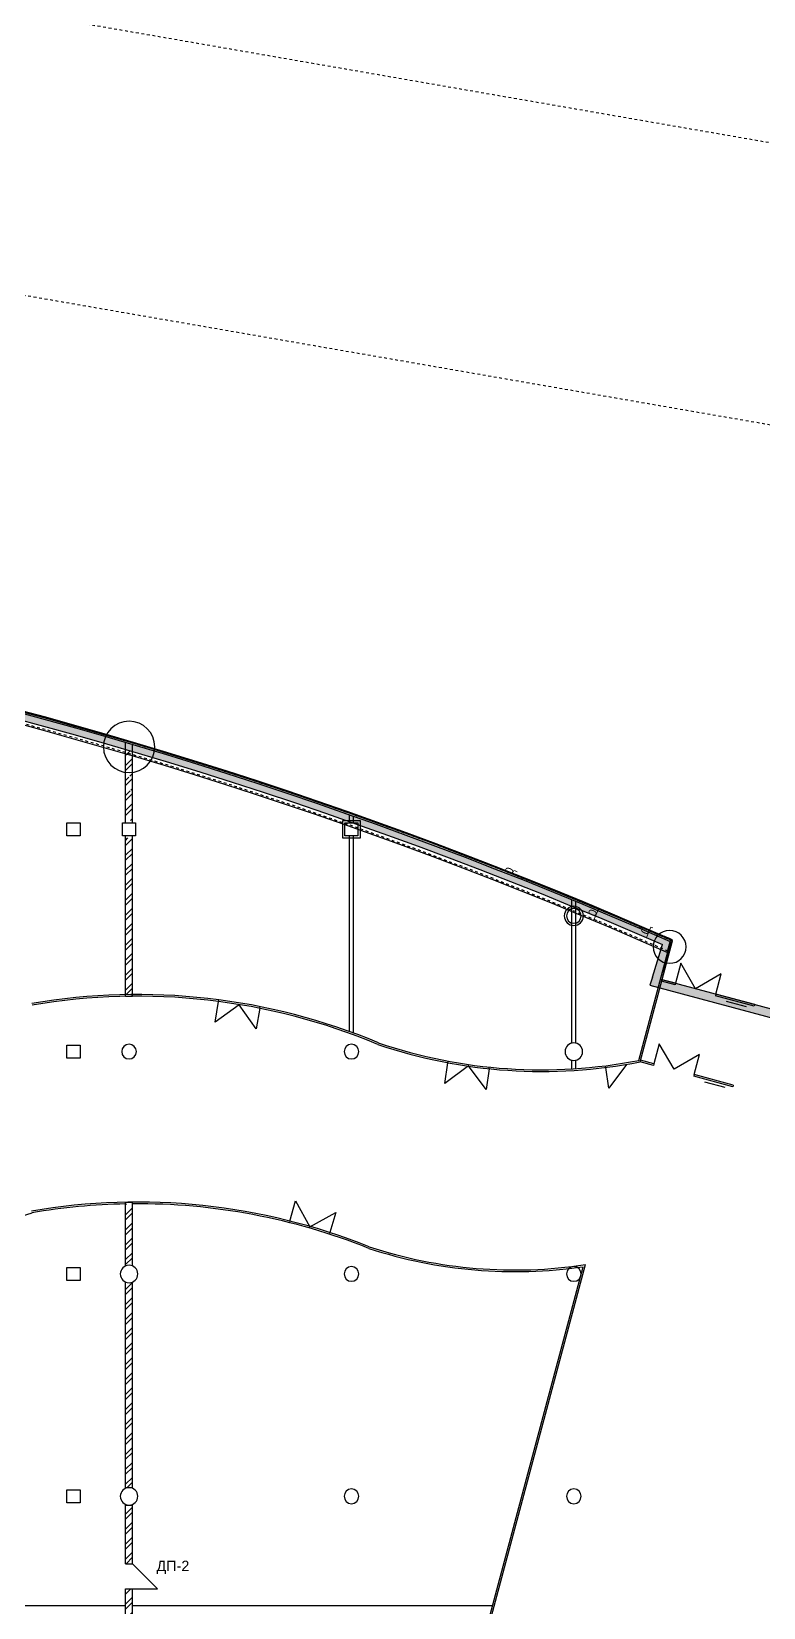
# Model space of a CAD drawing. Header units: metres. Extents: x 183920 to 188551, y 20757 to 23715.
# Drawn here: x 184383.9 to 184410.2, y 20985.4 to 21042.1 of the extents above; entities that cross this region are included whole.
import ezdxf

# ---------------------------------------------------------------- set-up
doc = ezdxf.new("R2010")
doc.units = ezdxf.units.M
for name, pattern in [('Path offset', [0.022225, 0.00635, -0.003175, 0.00635, -0.003175, 0, -0.003175]), ('Property boundary', [0.00111125, 0.0003175, -0.00015875, 0.0003175, -0.00015875, 0, -0.00015875]), ('RayonDimensionSideLines', [0.02, 0, -0.02]), ('Style_18', [0]), ('Style_19', [0]), ('Style_2', [0]), ('Style_24', [0]), ('Style_29', [4.7625e-07, 3.175e-07, -1.5875e-07]), ('Wall Style 01', [0])]:
    doc.linetypes.add(name, pattern=pattern)
for name, color, linetype, true_color in [('brick', 12, 'Continuous', 0xbd0000), ('COLON', 5, 'Continuous', 0x0000ff), ('DOORS', 8, 'Continuous', 0x414141), ('DRAW', 7, 'Continuous', 0xffffff), ('fac', 5, 'Continuous', 0x0000ff), ('GKL', 5, 'Continuous', 0x0000ff), ('Glass', 4, 'Continuous', 0x00ffff), ('MONOLIT', 7, 'Continuous', 0x691639), ('TEXT', 2, 'Continuous', 0xffff00), ('WALL', 7, 'Continuous', 0x000000), ('Walls', 7, 'Continuous', 0x68db4c), ('Zoning', 7, 'Continuous', 0x47d2e2)]:
    doc.layers.add(name, color=color, linetype=linetype, true_color=true_color)
doc.styles.add('Style_25', font='', dxfattribs={"height": 0.288})
doc.styles.add('Style_28', font='', dxfattribs={"height": 0.288})
doc.styles.add('Style_33', font='', dxfattribs={"height": 0.288})
doc.styles.add('Style_9', font='', dxfattribs={"height": 0.3708534375})
doc.styles.get('Style_25').set_extended_font_data('arial')
doc.styles.get('Style_28').set_extended_font_data('arial')
doc.styles.get('Style_33').set_extended_font_data('arial')
doc.styles.get('Style_9').set_extended_font_data('arial')
doc.dimstyles.new('Style_13', dxfattribs={"dimtxt": 0.288, "dimasz": 0.002, "dimexe": 0.002, "dimexo": 0, "dimgap": 0.001, "dimtad": 0, "dimtih": 1, "dimtoh": 1, "dimdec": 0, "dimrnd": 1, "dimzin": 0, "dimdsep": 46, "dimtxsty": 'Style_33', "dimcen": 0.09, "dimadec": 0, "dimazin": 0, "dimtfac": 1, "dimtdec": 4, "dimtix": 1, "dimtofl": 0, "dimtmove": 2, "dimatfit": 3, "dimfxl": 1, "dimtolj": 1, "dimtzin": 0, "dimlwd": 5, "dimlwe": 5, "dimarcsym": 0})
doc.dimstyles.new('Style_5', dxfattribs={"dimtxt": 0.288, "dimasz": 0.002, "dimexe": 0.002, "dimexo": 0, "dimgap": 0.001, "dimtad": 0, "dimtih": 1, "dimtoh": 1, "dimdec": 0, "dimrnd": 1, "dimzin": 0, "dimdsep": 46, "dimtxsty": 'Style_25', "dimcen": 0.09, "dimadec": 0, "dimazin": 0, "dimtfac": 1, "dimtdec": 4, "dimtix": 1, "dimtofl": 0, "dimtmove": 2, "dimatfit": 3, "dimfxl": 1, "dimtolj": 1, "dimtzin": 0, "dimlwd": 5, "dimlwe": 5, "dimarcsym": 0})
doc.dimstyles.new('Style_8', dxfattribs={"dimtxt": 0.288, "dimasz": 0.002, "dimexe": 0.002, "dimexo": 0, "dimgap": 0.001, "dimtad": 0, "dimtih": 1, "dimtoh": 1, "dimdec": 0, "dimrnd": 1, "dimzin": 0, "dimdsep": 46, "dimtxsty": 'Style_28', "dimcen": 0.09, "dimadec": 0, "dimazin": 0, "dimtfac": 1, "dimtdec": 4, "dimtix": 1, "dimtofl": 0, "dimtmove": 2, "dimatfit": 3, "dimfxl": 1, "dimtolj": 1, "dimtzin": 0, "dimlwd": 5, "dimlwe": 5, "dimarcsym": 0})
pattern_1 = [(45, (-3.600000000000116, 82), (-0.2694076836320746, 0.2694076836320746), []), (45, (-3.420394800000009, 82), (-0.2694076836320746, 0.2694076836320746), [])]

# ---------------------------------------------------------------- blocks, each defined once
blk = doc.blocks.new('AC584E3954')
at = {"layer": 'Glass', "linetype": 'Style_19'}
for points in [[(-0.8850831972660963, -1.234254007406082), (-0.8850831972660963, -1.174254007406082)], [(0.6149168027339037, -1.234254007406082), (0.6149168027339037, -1.984254007406082), (-0.1350831972660962, -1.234254007406082), (-0.8850831972660963, -1.984254007406082), (-0.8850831972660963, -1.234254007406082)], [(0.6149168027339037, -1.234254007406082), (0.6149168027339037, -1.174254007406082)]]:
    blk.add_lwpolyline(points, dxfattribs=at)
blk = doc.blocks.new('*D43')
at = {"layer": 'Defpoints', "color": 0}
for p in [(184401.205943796, 21011.88422381271), (184401.2758834308, 21011.70264055124), (184401.3286097119, 21011.83556770905)]:
    blk.add_point(p, dxfattribs=at)
at = {"layer": 'MONOLIT', "color": 0, "linetype": 'RayonDimensionSideLines', "lineweight": 5}
for p, q in [((184401.274024341, 21011.70337796931), (184401.1513584251, 21011.75203407296)), ((184401.3267506222, 21011.83630512712), (184401.2040847063, 21011.88496123077))]:
    blk.add_line(p, q, dxfattribs=at)
at = {"layer": 'MONOLIT', "color": 0, "lineweight": 5}
blk.add_line((184401.1539549329, 21011.75315574462), (184401.2052063779, 21011.88236472298), dxfattribs=at)
at = {"layer": 'MONOLIT', "color": 0}
for points in [[(184401.1536450846, 21011.75327864763), (184401.1542647812, 21011.75303284161), (184401.1532175148, 21011.7512966549)], [(184401.2055162262, 21011.88224181997), (184401.2048965296, 21011.88248762599), (184401.205943796, 21011.88422381271)]]:
    blk.add_solid(points, dxfattribs=at)
at = {"layer": 'MONOLIT', "color": 0, "insert": (184401.0447966505, 21011.87122304345), "char_height": 0.288, "attachment_point": 5, "rotation": 68.36397803515277, "style": 'Style_25'}
blk.add_mtext('\\A1;0 ', dxfattribs=at)
blk = doc.blocks.new('*D72')
at = {"layer": 'Defpoints', "color": 0}
for p in [(184404.0941520213, 21010.12053226959), (184404.2084048891, 21010.07248364333), (184404.3634691087, 21010.44120452396)]:
    blk.add_point(p, dxfattribs=at)
at = {"layer": 'MONOLIT', "color": 0, "linetype": 'RayonDimensionSideLines', "lineweight": 5}
for p, q in [((184404.2065612847, 21010.07325896442), (184404.0923084169, 21010.12130759069)), ((184404.3616255043, 21010.44197984505), (184404.2473726365, 21010.49002847131))]:
    blk.add_line(p, q, dxfattribs=at)
at = {"layer": 'MONOLIT', "color": 0, "lineweight": 5}
blk.add_line((184404.2484409198, 21010.48740954581), (184404.0949273424, 21010.12237587399), dxfattribs=at)
at = {"layer": 'MONOLIT', "color": 0}
for points in [[(184404.094620075, 21010.12250509418), (184404.0952346098, 21010.12224665381), (184404.0941520213, 21010.12053226959)], [(184404.2487481872, 21010.48728032563), (184404.2481336524, 21010.48753876599), (184404.2492162409, 21010.48925315022)]]:
    blk.add_solid(points, dxfattribs=at)
at = {"layer": 'MONOLIT', "color": 0, "insert": (184404.0380228118, 21010.3611034895), "char_height": 0.288, "attachment_point": 5, "rotation": 247.19098997307486, "style": 'Style_33'}
blk.add_mtext('\\A1;0 ', dxfattribs=at)
blk = doc.blocks.new('*D163')
at = {"layer": 'Defpoints', "color": 0}
for p in [(184405.9827042938, 21009.46980723557), (184406.0466325756, 21009.44202107833), (184406.2060808009, 21009.80886745417)]:
    blk.add_point(p, dxfattribs=at)
at = {"layer": 'DOORS', "color": 0, "linetype": 'RayonDimensionSideLines', "lineweight": 5}
for p, q in [((184406.0447983437, 21009.44281831947), (184405.9808700619, 21009.4706044767)), ((184406.204246569, 21009.8096646953), (184406.1403182872, 21009.83745085253))]:
    blk.add_line(p, q, dxfattribs=at)
at = {"layer": 'DOORS', "color": 0, "lineweight": 5}
blk.add_line((184406.1413552779, 21009.83481937953), (184405.9835015349, 21009.47164146745), dxfattribs=at)
at = {"layer": 'DOORS', "color": 0}
for points in [[(184405.9831958296, 21009.47177434097), (184405.9838072403, 21009.47150859393), (184405.9827042938, 21009.46980723557)], [(184406.1416609832, 21009.83468650601), (184406.1410495726, 21009.83495225305), (184406.1421525191, 21009.83665361141)]]:
    blk.add_solid(points, dxfattribs=at)
at = {"layer": 'DOORS', "color": 0, "insert": (184405.9294465952, 21009.71103040514), "char_height": 0.288, "attachment_point": 5, "rotation": 246.50802849738744, "style": 'Style_28'}
blk.add_mtext('\\A1;0 ', dxfattribs=at)

msp = doc.modelspace()

# ---------------------------------------------------------------- hatches: boundary and pattern name
at = {"layer": 'DRAW'}
h = msp.add_hatch(dxfattribs=at)
h.set_pattern_fill('PATTERN_0', color=256, scale=0.04, style=0, pattern_type=2)
h.set_pattern_definition(pattern_1)
edge = h.paths.add_edge_path(flags=0)
edge.add_arc((184341.2057213371, 20860.26097340079), 162.3702372617679, 73.43703014292728, 73.52904488308519)
edge.add_line((184387.2424337186, 21015.96811858541), (184387.2424337186, 21015.23646522582))
edge.add_arc((184387.3674337186, 21015.00279879691), 0.2649999999999383, 61.855418691487216, 118.1445813085129, ccw=False)
edge.add_line((184387.4924337186, 21015.23646522582), (184387.4924337186, 21015.89398469773))
edge.add_line((184387.4924337186, 21015.89398469773), (184387.4924337186, 21015.89398469773))
edge = h.paths.add_edge_path(flags=0)
edge.add_arc((184341.2057213384, 20860.2609734008), 162.6202372613865, 73.46322482689718, 73.55508570298518)
edge.add_line((184387.2424337186, 21016.22879918603), (184387.2424337186, 21015.96811858541))
edge.add_arc((184341.2057213371, 20860.2609734008), 162.3702372617576, 73.43703014292731, 73.52904488308508, ccw=False)
edge.add_line((184387.4924337186, 21015.89398469773), (184387.4924337186, 21016.15478926269))
edge.add_line((184387.4924337186, 21016.15478926269), (184387.4924337186, 21016.15478926269))
edge = h.paths.add_edge_path(flags=0)
edge.add_spline(control_points=[(184387.4924337186, 21013.65067923981), (184387.4117783205, 21013.68554830574), (184387.3230891168, 21013.68554830574), (184387.2424337186, 21013.65067923981)], knot_values=[0, 0, 0, 0, 1, 1, 1, 1], degree=3, periodic=0)
edge.add_line((184387.2424337186, 21013.65067923981), (184387.2424337186, 21014.769132368))
edge.add_spline(control_points=[(184387.2424337186, 21014.769132368), (184387.3218121606, 21014.72666882162), (184387.4130552767, 21014.72666882162), (184387.4924337186, 21014.769132368)], knot_values=[0, 0, 0, 0, 1, 1, 1, 1], degree=3, periodic=0)
edge.add_line((184387.4924337186, 21014.769132368), (184387.4924337186, 21013.65067923981))
h = msp.add_hatch(dxfattribs=at)
h.set_pattern_fill('PATTERN_6', color=256, scale=0.04, style=0, pattern_type=2)
h.set_pattern_definition([(45, (-3.6, 82), (-0.2694076836320746, 0.2694076836320746), []), (45, (-3.420394800000009, 82), (-0.2694076836320746, 0.2694076836320746), [])])
h.paths.add_polyline_path([(184387.4924337186, 21015.23646522582), (184387.3674337186, 21015.23646522582), (184387.3674337186, 21014.769132368), (184387.4924337186, 21014.769132368), (184387.4924337186, 21015.23646522582)], flags=0)
h.paths.add_polyline_path([(184387.3674337186, 21015.23646522582), (184387.2424337186, 21015.23646522582), (184387.2424337186, 21014.769132368), (184387.3674337186, 21014.769132368), (184387.3674337186, 21015.23646522582)], flags=0)
h = msp.add_hatch(dxfattribs=at)
h.set_pattern_fill('PATTERN_0', color=256, scale=0.04, style=0, pattern_type=2)
h.set_pattern_definition(pattern_1)
edge = h.paths.add_edge_path(flags=0)
edge.add_spline(control_points=[(184387.2424337186, 21013.07240594802), (184387.3230891168, 21013.03753688208), (184387.4117783205, 21013.03753688208), (184387.4924337186, 21013.07240594802)], knot_values=[0, 0, 0, 0, 1, 1, 1, 1], degree=3, periodic=0)
edge.add_line((184387.4924337186, 21013.07240594802), (184387.4924337186, 21007.41568815968))
edge.add_spline(control_points=[(184387.4924337186, 21007.41568815968), (184387.4090945668, 21007.41502094875), (184387.325760277, 21007.4138898166), (184387.2424337186, 21007.41229480215)], knot_values=[0, 0, 0, 0, 1, 1, 1, 1], degree=3, periodic=0)
edge.add_line((184387.2424337186, 21007.41229480215), (184387.2424337186, 21013.07240594802))
h = msp.add_hatch(dxfattribs=at)
h.set_pattern_fill('PATTERN_0', color=256, scale=0.04, style=0, pattern_type=2)
h.set_pattern_definition(pattern_1)
edge = h.paths.add_edge_path(flags=0)
edge.add_arc((184387.6638536962, 20977.49093949545), 22.39675430193244, 90.43853395021537, 91.07814778858251)
edge.add_line((184387.2424337186, 20999.88372870232), (184387.2424337186, 20997.59520902282))
edge.add_arc((184387.3674337186, 20997.36154259391), 0.2649999999998766, 61.85541869148011, 118.14458130852009, ccw=False)
edge.add_line((184387.4924337186, 20997.59520902282), (184387.4924337186, 20999.88703778181))
edge.add_line((184387.4924337186, 20999.88703778181), (184387.4924337186, 20999.88703778181))
h.paths.add_polyline_path([(184387.4924337186, 20986.03654259392), (184387.2424337186, 20986.03654259392), (184387.2424337186, 20984.68654259391), (184387.4924337186, 20984.68654259391), (184387.4924337186, 20986.03654259392)], flags=0)
edge = h.paths.add_edge_path(flags=0)
edge.add_line((184387.4924337186, 20983.78654259392), (184387.2424337186, 20983.78654259392))
edge.add_line((184387.2424337186, 20983.78654259392), (184387.2424337186, 20981.59520902282))
edge.add_arc((184387.3674337186, 20981.36154259391), 0.2649999999998766, 61.85541869148011, 118.14458130852009, ccw=False)
edge.add_line((184387.4924337186, 20981.59520902282), (184387.4924337186, 20983.78654259392))
edge.add_line((184387.4924337186, 20983.78654259392), (184387.4924337186, 20983.78654259392))
edge = h.paths.add_edge_path(flags=0)
edge.add_line((184387.2424337186, 20989.67654259391), (184387.4924337186, 20989.67654259391))
edge.add_line((184387.4924337186, 20989.67654259391), (184387.4924337186, 20997.127876165))
edge.add_spline(control_points=[(184387.4924337186, 20997.127876165), (184387.4130552767, 20997.08541261861), (184387.3218121606, 20997.08541261861), (184387.2424337186, 20997.127876165)], knot_values=[0, 0, 0, 0, 1, 1, 1, 1], degree=3, periodic=0)
edge.add_line((184387.2424337186, 20997.127876165), (184387.2424337186, 20989.67654259391))
h.paths.add_polyline_path([(184387.4924337186, 20989.04654259391), (184387.2424337186, 20989.04654259391), (184387.2424337186, 20986.93654259391), (184387.4924337186, 20986.93654259391), (184387.4924337186, 20989.04654259391)], flags=0)
at = {"layer": 'Walls', "transparency": 33554483}
h = msp.add_hatch(color=256, dxfattribs=at)
edge = h.paths.add_edge_path(flags=0)
edge.add_arc((184341.1095512011, 20859.28747931266), 163.8878880608155, 66.42939338972178, 92.92782316288628, ccw=False)
edge.add_line((184406.6448555611, 21009.50187188369), (184406.5556983544, 21009.21345752521))
edge.add_arc((184341.1095512011, 20859.28747931269), 163.5878880607907, 66.41762090847213, 92.87556384908804)
edge.add_line((184332.9028391942, 21022.66938467013), (184332.7384990926, 21022.96143979396))
edge.add_line((184332.7384990926, 21022.96143979396), (184332.7384990926, 21022.96143979396))
h = msp.add_hatch(color=256, dxfattribs=at)
edge = h.paths.add_edge_path(flags=0)
edge.add_line((184406.1937246683, 21008.04251002287), (184406.4837057374, 21007.96478828933))
edge.add_line((184406.4837057374, 21007.96478828933), (184406.9214637579, 21009.38089028945))
edge.add_arc((184341.1095512004, 20859.28747931925), 163.8878880550688, 66.32384516377135, 66.42939338856671)
edge.add_line((184406.6448555611, 21009.50187188369), (184406.5556983544, 21009.21345752521))
edge.add_line((184406.5556983544, 21009.21345752521), (184406.1937246683, 21008.04251002287))
edge.add_line((184406.1937246683, 21008.04251002287), (184406.1937246683, 21008.04251002287))
msp.add_hatch(color=256, dxfattribs=at).paths.add_polyline_path([(184406.1050590402, 21007.75568587004), (184406.1937246683, 21008.04251002287), (184406.4837057374, 21007.96478828933), (184418.8370925211, 21004.65379064699), (184418.7594267249, 21004.364018281), (184406.1050590402, 21007.75568587004)], flags=0)

# ---------------------------------------------------------------- linework, layer by layer
at = {"layer": 'brick', "linetype": 'Style_19'}
for points in [[(184387.2424337186, 21013.59654259391), (184387.2424337186, 21016.47944174859)], [(184387.4924337186, 21013.59654259391), (184387.4924337186, 21016.40555062568)], [(184387.2424337186, 21007.35228378154), (184387.2424337186, 21013.12654259391)], [(184387.4924337186, 21007.35568623169), (184387.4924337186, 21013.12654259391)], [(184387.2424337186, 21007.35228378154), (184387.4924337186, 21007.35568623169)], [(184387.2424337186, 20999.94373929814), (184387.4924337186, 20999.9470395346)], [(184387.2424337186, 20997.65067923981), (184387.2424337186, 20999.94373929814)], [(184387.4924337186, 20997.65067923981), (184387.4924337186, 20999.9470395346)], [(184387.2424337186, 20989.67654259391), (184387.2424337186, 20997.07240594802)], [(184387.4924337186, 20989.67654259391), (184387.4924337186, 20997.07240594802)], [(184387.2424337186, 20989.67654259391), (184387.4924337186, 20989.67654259391)], [(184387.2424337186, 20986.93654259391), (184387.2424337186, 20989.04654259391)], [(184387.2424337186, 20989.04654259391), (184387.4924337186, 20989.04654259391)], [(184387.4924337186, 20986.93654259391), (184387.4924337186, 20989.04654259391)], [(184387.2424337186, 20986.93654259391), (184387.4924337186, 20986.93654259391)], [(184387.2424337186, 20986.03654259392), (184387.4924337186, 20986.03654259392)], [(184387.2424337186, 20984.68654259391), (184387.2424337186, 20986.03654259392)], [(184387.4924337186, 20984.68654259391), (184387.4924337186, 20986.03654259392)]]:
    msp.add_lwpolyline(points, dxfattribs=at)
at = {"layer": 'COLON', "linetype": 'Style_2'}
for points in [[(184385.1324337187, 21013.59654259391), (184385.6024337187, 21013.59654259391), (184385.6024337187, 21013.12654259391), (184385.1324337187, 21013.12654259391), (184385.1324337187, 21013.59654259391)], [(184387.1324337187, 21013.59654259391), (184387.6024337187, 21013.59654259391), (184387.6024337187, 21013.12654259391), (184387.1324337187, 21013.12654259391), (184387.1324337187, 21013.59654259391)], [(184395.1324337187, 21013.59654259391), (184395.6024337187, 21013.59654259391), (184395.6024337187, 21013.12654259391), (184395.1324337187, 21013.12654259391), (184395.1324337187, 21013.59654259391)], [(184385.1324337187, 21005.59654259391), (184385.6024337187, 21005.59654259391), (184385.6024337187, 21005.12654259391), (184385.1324337187, 21005.12654259391), (184385.1324337187, 21005.59654259391)], [(184385.1324337187, 20997.59654259391), (184385.6024337187, 20997.59654259391), (184385.6024337187, 20997.12654259391), (184385.1324337187, 20997.12654259391), (184385.1324337187, 20997.59654259391)], [(184385.1324337187, 20989.59654259391), (184385.6024337187, 20989.59654259391), (184385.6024337187, 20989.12654259391), (184385.1324337187, 20989.12654259391), (184385.1324337187, 20989.59654259391)]]:
    msp.add_lwpolyline(points, close=True, dxfattribs=at)
at = {"layer": 'COLON', "linetype": 'Style_19'}
for points in [[(184403.1024337187, 21010.24511366768, 0.9999999999999999), (184403.6324337187, 21010.24511366768, 0.9999999999999999), (184403.1024337187, 21010.24511366768)], [(184387.1024337187, 21005.36154259391, 0.9999999999999999), (184387.6324337187, 21005.36154259391, 0.9999999999999999), (184387.1024337187, 21005.36154259391)], [(184395.1024337187, 21005.36154259391, 0.9999999999999999), (184395.6324337187, 21005.36154259391, 0.9999999999999999), (184395.1024337187, 21005.36154259391)], [(184395.1024337187, 20997.36154259391, 0.9999999999999999), (184395.6324337187, 20997.36154259391, 0.9999999999999999), (184395.1024337187, 20997.36154259391)], [(184403.1024337187, 20997.36154259391, 0.9999999999999999), (184403.6324337187, 20997.36154259391, 0.9999999999999999), (184403.1024337187, 20997.36154259391)], [(184395.1024337187, 20989.36154259391, 0.9999999999999999), (184395.6324337187, 20989.36154259391, 0.9999999999999999), (184395.1024337187, 20989.36154259391)], [(184403.1024337187, 20989.36154259391, 0.9999999999999999), (184403.6324337187, 20989.36154259391, 0.9999999999999999), (184403.1024337187, 20989.36154259391)]]:
    msp.add_lwpolyline(points, format="xyb", close=True, dxfattribs=at)
at = {"layer": 'COLON', "linetype": 'Style_18'}
for points in [[(184403.0524337187, 21005.36154259391, 0.9999999999999999), (184403.6824337186, 21005.36154259391, 0.9999999999999999), (184403.0524337187, 21005.36154259391)], [(184387.0524337187, 20997.36154259391, 0.9999999999999999), (184387.6824337186, 20997.36154259391, 0.9999999999999999), (184387.0524337187, 20997.36154259391)], [(184387.0524337187, 20989.36154259391, 0.9999999999999999), (184387.6824337186, 20989.36154259391, 0.9999999999999999), (184387.0524337187, 20989.36154259391)]]:
    msp.add_lwpolyline(points, format="xyb", close=True, dxfattribs=at)
at = {"layer": 'DOORS', "linetype": 'Style_24'}
msp.add_lwpolyline([(184407.4052531041, 21009.13066603169, 1), (184406.2213128402, 21009.13066603169, 1), (184407.4052531041, 21009.13066603169)], format="xyb", close=True, dxfattribs=at)
at = {"layer": 'DOORS', "linetype": 'Style_19'}
msp.add_lwpolyline([(184387.4924337186, 20986.03654259392), (184388.3924337187, 20986.03654259392), (184387.4924337186, 20986.93654259391)], dxfattribs=at)
at = {"layer": 'fac', "linetype": 'Style_19'}
msp.add_lwpolyline([(184395.0524337187, 21013.67654259391), (184395.6824337186, 21013.67654259391), (184395.6824337186, 21013.04654259391), (184395.0524337187, 21013.04654259391), (184395.0524337187, 21013.67654259391)], close=True, dxfattribs=at)
msp.add_lwpolyline([(184403.0224337186, 21010.24511366768, 1), (184403.7124337186, 21010.24511366768, 1), (184403.0224337186, 21010.24511366768)], format="xyb", close=True, dxfattribs=at)
at = {"layer": 'GKL', "linetype": 'Style_19'}
for points in [[(184395.2924337187, 21013.59654259391), (184395.2924337187, 21013.87808274593)], [(184395.4424337187, 21013.59654259391), (184395.4424337187, 21013.8251872328)], [(184395.2924337187, 21006.08400195927), (184395.2924337187, 21013.12654259391)], [(184395.4424337187, 21006.0292888206), (184395.4424337187, 21013.12654259391)], [(184403.2924337187, 21005.66748376473), (184403.2924337187, 21010.82268462055)], [(184403.4424337187, 21005.66748376473), (184403.4424337187, 21010.76074207739)], [(184403.2924337187, 21004.74037711185), (184403.2924337187, 21005.0556014231)], [(184403.4424337187, 21004.74991505604), (184403.4424337187, 21005.0556014231)], [(184329.4424337187, 20985.43654259391), (184387.2424337186, 20985.43654259391)], [(184387.4924337186, 20985.43654259391), (184400.4421508061, 20985.4365425939)]]:
    msp.add_lwpolyline(points, dxfattribs=at)
at = {"layer": 'Glass', "linetype": 'Style_19'}
for points in [[(184406.9151741048, 21009.34284162687, 0.1121510326427466), (184336.0593890069, 21023.10031410391)], [(184406.8438997515, 21009.30867809364, 0.1120705017264934), (184336.0616528935, 21023.04035569436)], [(184396.3344603179, 21005.67851783888, 0.1425286021673447), (184383.8662603154, 21007.09154259387)], [(184396.3129216653, 21005.62248997518, 0.1425484171370633), (184383.8764290756, 21007.0324105694)], [(184396.3145681678, 21005.62191128127, 0.1312283712943504), (184405.7494690888, 21004.99357699685)], [(184396.3338667461, 21005.6787229427, 0.1307081183866733), (184405.701204319, 21005.04526259815)], [(184396.0058496943, 20998.34080559928, 0.1386005326505008), (184383.8578979069, 20999.62282857672)], [(184387.2424337186, 20999.88372870232, 0.0378891426826776), (184383.8680666671, 20999.56369655226)], [(184395.9912206138, 20998.28203286456, 0.09746016109924682), (184387.4924337186, 20999.88703778181)], [(184395.9912206158, 20998.28203286388, 0.1158622796536094), (184403.7001069096, 20997.62344630192)], [(184396.0098621442, 20998.33906349967, 0.1172342618502635), (184403.7816870027, 20997.6962884889)]]:
    msp.add_lwpolyline(points, format="xyb", dxfattribs=at)
for points in [[(184405.7012043189, 21005.04526259813), (184406.8438997515, 21009.30867809364)], [(184405.749469089, 21004.9935769969), (184406.9151741048, 21009.34284162687)], [(184408.4732533615, 21007.43154282328), (184408.667417852, 21008.15597373827), (184407.7488224465, 21007.62570731384), (184407.218556022, 21008.5443027194), (184407.0243915315, 21007.8198718044)], [(184407.0088583723, 21007.76191733121), (184406.5261270513, 21007.89130065689)], [(184407.0243915315, 21007.8198718044), (184406.5416602105, 21007.94925513009)], [(184407.0243915315, 21007.8198718044), (184407.0088583723, 21007.76191733121)], [(184408.4732533615, 21007.43154282328), (184408.4577202022, 21007.37358835008)], [(184409.8582866379, 21006.99820366832), (184408.4577202022, 21007.37358835008)], [(184409.8738197971, 21007.05615814152), (184408.4732533615, 21007.43154282328)], [(184409.5819421952, 21006.96874092507), (184408.8575112802, 21007.16290541563)], [(184409.8738197971, 21007.05615814152), (184409.8582866379, 21006.99820366832)], [(184407.6965953992, 21004.53381916328), (184407.8907598898, 21005.25825007828), (184406.9721644842, 21004.72798365385), (184406.4418980598, 21005.64657905941), (184406.2477335692, 21004.92214814441)], [(184405.2573771697, 21004.90188454675), (184404.6231149173, 21004.05176020572), (184404.515183873, 21004.79395350242)], [(184406.23220041, 21004.86419367121), (184405.749469089, 21004.9935769969)], [(184406.2477335692, 21004.92214814441), (184405.7650022483, 21005.0515314701)], [(184406.2477335692, 21004.92214814441), (184406.23220041, 21004.86419367121)], [(184404.515183873, 21004.79395350242), (184404.5065493894, 21004.85332896616)], [(184407.6965953992, 21004.53381916328), (184407.68106224, 21004.47586469009)], [(184409.0816286756, 21004.10048000834), (184407.68106224, 21004.47586469009)], [(184409.0971618349, 21004.15843448153), (184407.6965953992, 21004.53381916328)], [(184408.8052842329, 21004.07101726508), (184408.0808533179, 21004.26518175564)], [(184409.0971618349, 21004.15843448153), (184409.0816286756, 21004.10048000833)], [(184399.1048461974, 20980.434141709), (184403.7001069096, 20997.62344630192)], [(184399.1543899013, 20980.38714667946), (184403.7816870028, 20997.6962884889)]]:
    msp.add_lwpolyline(points, dxfattribs=at)
at = {"layer": 'Glass'}
msp.add_open_spline([(184372.7495307694, 20996.73648977502), (184376.4985945207, 20997.16996622805), (184380.1875117982, 20998.36786410634), (184383.8764290753, 20999.56576198585)], degree=3, dxfattribs=at)
at = {"layer": 'MONOLIT', "linetype": 'Style_29'}
for points in [[(184406.9159996657, 21009.34177606072, 0.117584194955657), (184332.5692225692, 21022.95189905143)], [(184406.7546682679, 21008.97575395745, 0.1172735951270156), (184332.7893215112, 21022.56289764694)]]:
    msp.add_lwpolyline(points, format="xyb", dxfattribs=at)
at = {"layer": 'MONOLIT', "linetype": 'Style_19'}
for points in [[(184406.854925298, 21009.40145924901, 0.1120289400778052), (184336.0582812904, 21023.12965166946)], [(184406.7291908631, 21008.93234199954, 0.1121395153176152), (184336.0763923835, 21022.64998437291)]]:
    msp.add_lwpolyline(points, format="xyb", dxfattribs=at)
msp.add_lwpolyline([(184406.7291908631, 21008.93234199954), (184406.854925298, 21009.40145924901)], dxfattribs=at)
at = {"layer": 'WALL', "linetype": 'Style_19'}
msp.add_lwpolyline([(184388.2925114263, 21016.32533525774, 1), (184386.442356011, 21016.32533525774, 1), (184388.2925114263, 21016.32533525774)], format="xyb", close=True, dxfattribs=at)
at = {"layer": 'Walls', "linetype": 'Wall Style 01'}
for points in [[(184332.7384990926, 21022.96143979396, -0.116139199870773), (184406.6448555611, 21009.50187188369)], [(184332.9028391942, 21022.66938467013, -0.1159601636024121), (184406.5556983544, 21009.21345752521)], [(184406.4837057374, 21007.96478828933), (184406.9214637579, 21009.38089028945, 0.0004605410431384676), (184406.6448555611, 21009.50187188369)]]:
    msp.add_lwpolyline(points, format="xyb", dxfattribs=at)
for points in [[(184406.1937246683, 21008.04251002287), (184406.5556983544, 21009.21345752521)], [(184406.1937246683, 21008.04251002287), (184406.1050590402, 21007.75568587004), (184418.7594267249, 21004.364018281)], [(184406.4837057374, 21007.96478828933), (184418.8370925211, 21004.65379064699)]]:
    msp.add_lwpolyline(points, dxfattribs=at)
at = {"layer": 'Zoning', "linetype": 'Property boundary'}
msp.add_lwpolyline([(184519.884760662, 20777.95802801479), (184519.5419156701, 21019.11061999849), (184334.7705200097, 21051.19555882601), (184225.3296017053, 21051.19555881075), (184225.3293673303, 20803.84095248751), (184519.8847606621, 20777.95802801479)], close=True, dxfattribs=at)
msp.add_lwpolyline([(184519.884760662, 20777.95802801479), (184519.5419156701, 21019.11061999849), (184334.7705200097, 21051.19555882601), (184225.3296017053, 21051.19555881075), (184225.3293673303, 20803.84095248751), (184519.8847606621, 20777.95802801479)], close=True, dxfattribs=at)
at = {"layer": 'Zoning', "linetype": 'Path offset'}
msp.add_lwpolyline([(184509.8871510413, 20788.87506204954), (184509.5545236203, 21010.69525130818), (184333.908734791, 21041.19555882676), (184235.3295923039, 21041.19555882386), (184235.3293761996, 20813.00077257849), (184509.8871510413, 20788.87506204954)], close=True, dxfattribs=at)

# ---------------------------------------------------------------- block references
at = {"layer": 'Glass'}
for p, rotation in [((184391.6626468297, 21008.23880436431), 350.5917658754007), ((184399.887397088, 21006.05515307121), 351.6947008318983), ((184393.4013722172, 20997.91101071256), 163.9848549297866)]:
    msp.add_blockref('AC584E3954', p, dxfattribs=dict(at, rotation=rotation))

# ---------------------------------------------------------------- texts
at = {"layer": 'TEXT', "insert": (184388.3526902499, 20986.56568592035), "char_height": 0.3708534375, "width": 1.994980015370881, "attachment_point": 7, "style": 'Style_9'}
msp.add_mtext('ДП-2', dxfattribs=at)

# ---------------------------------------------------------------- dimensions: what is measured, and where the dimension line sits
at = {"layer": 'DOORS'}
dim = msp.add_linear_dim(base=(184405.9827042938, 21009.46980723557), p1=(184406.2060808009, 21009.80886745417), p2=(184406.0466325756, 21009.44202107833), angle=246.50802849073713, dimstyle='Style_8', override={"dimpost": ' ', "dimfxl": 0.06770577988820248, "dimfxlon": 1}, dxfattribs=at)
dim.commit()
dim.dimension.update_dxf_attribs({"geometry": '*D163', "text_midpoint": (184405.9294465952, 21009.71103040514), "dimtype": 161, "text_rotation": -113.4919715026125})
at = {"layer": 'MONOLIT'}
for base, p1, p2, angle, dimstyle, override, picture, middle, turn in [((184401.205943796, 21011.88422381271), (184401.2758834308, 21011.70264055124), (184401.3286097119, 21011.83556770905), 68.3639780459325, 'Style_5', {"dimpost": ' ', "dimfxl": 0.1299634167167666, "dimfxlon": 1}, '*D43', (184401.0447966505, 21011.87122304345), 68.36397803515277), ((184404.0941520213, 21010.12053226959), (184404.3634691087, 21010.44120452396), (184404.2084048891, 21010.07248364333), 247.1909899674858, 'Style_13', {"dimpost": ' ', "dimfxl": 0.1219451019591747, "dimfxlon": 1}, '*D72', (184404.0380228118, 21010.3611034895), -112.8090100269252)]:
    dim = msp.add_linear_dim(base=base, p1=p1, p2=p2, angle=angle, dimstyle=dimstyle, override=override, dxfattribs=at)
    dim.commit()
    dim.dimension.update_dxf_attribs({"geometry": picture, "text_midpoint": middle, "dimtype": 161, "text_rotation": turn})

doc.saveas('drawing.dxf')
